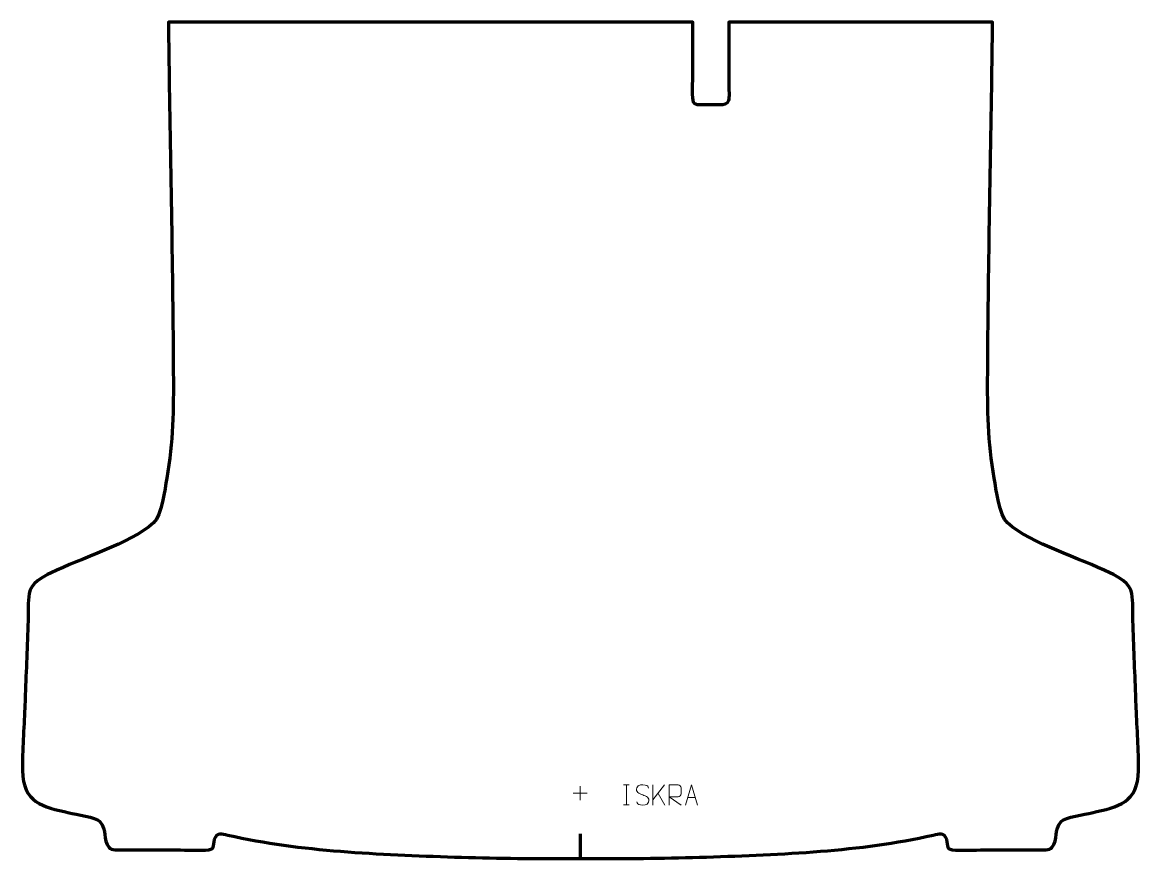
# Model space of a CAD drawing. Header units: millimetres. Extents: x 976 to 2351, y -119 to 911.
import ezdxf

# ---------------------------------------------------------------- set-up
doc = ezdxf.new("R2010")
doc.units = ezdxf.units.MM
doc.header["$MEASUREMENT"] = 0
doc.layers.add('layer 2', color=7, linetype='Continuous')
doc.layers.add('layer 3', color=7, linetype='Continuous')

msp = doc.modelspace()

# ---------------------------------------------------------------- linework, layer by layer
at = {"layer": 'layer 2', "color": 142, "lineweight": 9}
for points in [[(1654.6119, -38.5921), (1654.6119, -38.5921), (1671.791, -38.5921), (1671.791, -38.5921)], [(1663.2015, -30.0025), (1663.2015, -30.0025), (1663.2015, -47.1816), (1663.2015, -47.1816)], [(1716.4137, -27.9881), (1716.4137, -27.9881), (1723.5928, -27.9881), (1723.5928, -27.9881)], [(1720.0032, -27.9881), (1720.0032, -27.9881), (1720.0032, -52.9799), (1720.0032, -52.9799)], [(1752.697, -28.1623), (1752.697, -28.1623), (1752.697, -53.1541), (1752.697, -53.1541)], [(1767.0952, -28.1623), (1767.0952, -28.1623), (1752.697, -46.8306), (1752.697, -46.8306)], [(1767.421, -53.0583), (1767.421, -53.0583), (1758.9376, -38.7227), (1758.9376, -38.7227)], [(1716.4137, -52.9799), (1716.4137, -52.9799), (1723.5928, -52.9799), (1723.5928, -52.9799)], [(1795.3651, -43.8905), (1795.3651, -43.8905), (1804.8754, -43.8905), (1804.8754, -43.8905)]]:
    msp.add_open_spline(points, degree=3, dxfattribs=at)
for points, knots in [([(1740.0339, -40.4841), (1735.779, -39.0114), (1730.8634, -37.2129), (1732.8715, -31.6841), (1732.8715, -31.6841), (1734.3774, -27.5378), (1739.599, -27.927), (1743.2081, -28.529), (1743.2081, -28.529), (1746.0731, -29.0069), (1746.9391, -30.222), (1747.2502, -32.3093)], [0, 0, 0, 0, 0.25, 0.25, 0.25, 0.25, 0.5, 0.5, 0.5, 0.5, 1, 1, 1, 1]), ([(1740.0339, -40.4842), (1744.0585, -42.1334), (1749.0958, -44.0246), (1747.2589, -49.3931), (1747.2589, -49.3931), (1745.7969, -53.666), (1740.8786, -53.4089), (1737.1468, -52.8534), (1737.1468, -52.8534), (1734.3925, -52.443), (1733.1698, -51.2276), (1732.7912, -49.1122)], [0, 0, 0, 0, 0.25, 0.25, 0.25, 0.25, 0.5, 0.5, 0.5, 0.5, 1, 1, 1, 1]), ([(1772.7463, -53.1541), (1772.7463, -53.1541), (1772.7463, -28.1623), (1772.7463, -28.1623), (1772.7463, -28.1623), (1776.3467, -28.1623), (1779.9477, -28.1623), (1783.5484, -28.1623), (1783.5484, -28.1623), (1785.8773, -28.2001), (1787.4369, -29.6923), (1787.4329, -32.0624), (1787.4329, -32.0624), (1787.4324, -34.101), (1787.4324, -37.1651), (1787.4329, -39.2042), (1787.4329, -39.2042), (1787.4263, -41.0826), (1785.6112, -43.0273), (1783.5987, -43.0465), (1783.5987, -43.0465), (1783.5987, -43.0465), (1772.7463, -43.0465), (1772.7463, -43.0465), (1772.7463, -43.0465), (1772.7463, -43.0465), (1787.4236, -53.1541), (1787.4236, -53.1541)], [0, 0, 0, 0, 0.125, 0.125, 0.125, 0.125, 0.25, 0.25, 0.25, 0.25, 0.375, 0.375, 0.375, 0.375, 0.5, 0.5, 0.5, 0.5, 0.625, 0.625, 0.625, 0.625, 0.75, 0.75, 0.75, 0.75, 1, 1, 1, 1]), ([(1792.6383, -53.1541), (1792.6383, -53.1541), (1800.0206, -28.1623), (1800.0206, -28.1623), (1800.0206, -28.1623), (1800.0206, -28.1623), (1807.6021, -53.1541), (1807.6021, -53.1541)], [0, 0, 0, 0, 0.333333333, 0.333333333, 0.333333333, 0.333333333, 1, 1, 1, 1])]:
    msp.add_open_spline(points, degree=3, knots=knots, dxfattribs=at)
at = {"layer": 'layer 2', "color": 142, "lineweight": 158}
msp.add_open_spline([(1663.2015, -88.6687), (1663.2015, -88.6687), (1663.209, -118.96), (1663.209, -118.96)], degree=3, dxfattribs=at)
at = {"layer": 'layer 3', "color": 242, "lineweight": 158}
msp.add_open_spline([(1663.4814, -118.9599), (1657.7696, -118.9609), (1652.0581, -118.9748), (1646.3463, -118.9936), (1646.3463, -118.9936), (1600.3734, -119.1349), (1554.4118, -118.6602), (1508.4635, -117.0848), (1508.4635, -117.0848), (1415.6872, -113.9031), (1320.2024, -110.567), (1229.3997, -90.0599), (1229.3997, -90.0599), (1221.7535, -88.1846), (1216.4189, -86.1568), (1213.0143, -94.9586), (1213.0143, -94.9586), (1210.7694, -104.473), (1214.2929, -108.0075), (1201.8744, -108.5493), (1201.8744, -108.5493), (1188.2152, -108.6472), (1174.3509, -108.3789), (1160.6592, -108.3474), (1160.6592, -108.3474), (1148.8692, -108.3238), (1137.0792, -108.3035), (1125.2892, -108.284), (1125.2892, -108.284), (1117.0337, -108.2439), (1108.6764, -107.9624), (1100.4349, -108.175), (1100.4349, -108.175), (1094.57, -108.3262), (1085.9446, -108.6434), (1083.2632, -105.5007), (1083.2632, -105.5007), (1075.0218, -95.2157), (1081.1086, -83.9824), (1071.6915, -73.3247), (1071.6915, -73.3247), (1067.0192, -68.0369), (1041.9366, -64.305), (1034.1096, -62.6152), (1034.1096, -62.6152), (1000.6339, -54.9283), (977.5361, -50.3383), (976.3486, -10.6234), (976.3486, -10.6234), (976.3265, 14.6782), (978.2924, 41.0065), (979.305, 66.391), (979.305, 66.391), (979.5138, 71.7967), (979.7224, 77.2025), (979.931, 82.6084), (979.931, 82.6084), (981.1004, 112.9037), (982.503, 143.3597), (983.3985, 173.645), (983.3985, 173.645), (983.6997, 183.8311), (983.154, 197.6956), (984.731, 207.3177), (984.731, 207.3177), (986.8686, 220.3603), (1000.9184, 227.5762), (1011.6574, 232.834), (1011.6574, 232.834), (1048.5924, 250.8564), (1108.0608, 268.7532), (1137.8856, 294.3377), (1137.8856, 294.3377), (1148.0319, 304.5884), (1151.6899, 335.1703), (1154.1633, 349.6001), (1154.1633, 349.6001), (1162.1031, 393.8697), (1162.4458, 434.5455), (1162.2251, 479.2445), (1162.2251, 479.2445), (1161.5815, 603.9951), (1158.6682, 728.9378), (1156.9124, 853.6998), (1156.9124, 853.6998), (1156.6445, 872.794), (1156.3767, 891.8882), (1156.1088, 910.9824), (1156.1088, 910.9824), (1156.1088, 910.9824), (1663.4814, 910.9824), (1663.4814, 910.9824), (1663.4814, 910.9824), (1663.4814, 910.9824), (1801.5886, 910.9824), (1801.5886, 910.9824), (1801.5886, 910.9824), (1801.5886, 887.0322), (1801.5912, 863.0818), (1801.5894, 839.1316), (1801.5894, 839.1316), (1801.5738, 833.5933), (1801.3783, 828.027), (1801.5587, 822.4936), (1801.5587, 822.4936), (1801.9865, 809.3691), (1802.6122, 809.3242), (1814.7748, 809.3469), (1814.7748, 809.3469), (1821.3986, 809.3593), (1828.6022, 808.9719), (1835.0929, 809.2469), (1835.0929, 809.2469), (1840.8704, 809.4916), (1843.3527, 809.3842), (1845.8751, 814.7865), (1845.8751, 814.7865), (1846.6571, 816.6338), (1846.181, 831.3917), (1846.1578, 834.5813), (1846.1578, 834.5813), (1846.1229, 853.6816), (1846.0882, 872.7819), (1846.0533, 891.8821), (1846.0533, 891.8821), (1846.0418, 898.249), (1846.0302, 904.6157), (1846.0186, 910.9824), (1846.0186, 910.9824), (1846.0186, 910.9824), (2170.854, 910.9824), (2170.854, 910.9824), (2170.854, 910.9824), (2170.5861, 891.8882), (2170.3183, 872.794), (2170.0504, 853.6998), (2170.0504, 853.6998), (2168.2946, 728.9378), (2165.3813, 603.9951), (2164.7377, 479.2445), (2164.7377, 479.2445), (2164.517, 434.5455), (2164.8597, 393.8697), (2172.7995, 349.6001), (2172.7995, 349.6001), (2175.2729, 335.1703), (2178.9309, 304.5884), (2189.0772, 294.3377), (2189.0772, 294.3377), (2218.902, 268.7532), (2278.3704, 250.8564), (2315.3054, 232.834), (2315.3054, 232.834), (2326.0444, 227.5762), (2340.0942, 220.3603), (2342.2318, 207.3177), (2342.2318, 207.3177), (2343.8088, 197.6956), (2343.2631, 183.8311), (2343.5643, 173.645), (2343.5643, 173.645), (2344.4598, 143.3597), (2345.8624, 112.9037), (2347.0318, 82.6084), (2347.0318, 82.6084), (2347.2404, 77.2025), (2347.449, 71.7967), (2347.6578, 66.391), (2347.6578, 66.391), (2348.6704, 41.0065), (2350.6363, 14.6782), (2350.6142, -10.6234), (2350.6142, -10.6234), (2349.4267, -50.3383), (2326.3289, -54.9283), (2292.8532, -62.6152), (2292.8532, -62.6152), (2285.0262, -64.305), (2259.9436, -68.0369), (2255.2713, -73.3247), (2255.2713, -73.3247), (2245.8542, -83.9824), (2251.941, -95.2157), (2243.6996, -105.5007), (2243.6996, -105.5007), (2241.0182, -108.6434), (2232.3928, -108.3262), (2226.5279, -108.175), (2226.5279, -108.175), (2218.2864, -107.9624), (2209.9291, -108.2439), (2201.6736, -108.284), (2201.6736, -108.284), (2189.8836, -108.3035), (2178.0936, -108.3238), (2166.3036, -108.3474), (2166.3036, -108.3474), (2152.6119, -108.3789), (2138.7476, -108.6472), (2125.0884, -108.5493), (2125.0884, -108.5493), (2112.6699, -108.0075), (2116.1934, -104.473), (2113.9485, -94.9586), (2113.9485, -94.9586), (2110.5439, -86.1568), (2105.2093, -88.1846), (2097.5631, -90.0599), (2097.5631, -90.0599), (2006.7604, -110.567), (1911.2756, -113.9031), (1818.4993, -117.0848), (1818.4993, -117.0848), (1772.551, -118.6602), (1726.5893, -119.136), (1680.6165, -118.9936), (1680.6165, -118.9936), (1674.9047, -118.976), (1669.1932, -118.9609), (1663.4814, -118.9599)], degree=3, knots=[0, 0, 0, 0, 0.017857143, 0.017857143, 0.017857143, 0.017857143, 0.035714286, 0.035714286, 0.035714286, 0.035714286, 0.053571429, 0.053571429, 0.053571429, 0.053571429, 0.071428571, 0.071428571, 0.071428571, 0.071428571, 0.089285714, 0.089285714, 0.089285714, 0.089285714, 0.107142857, 0.107142857, 0.107142857, 0.107142857, 0.125, 0.125, 0.125, 0.125, 0.142857143, 0.142857143, 0.142857143, 0.142857143, 0.160714286, 0.160714286, 0.160714286, 0.160714286, 0.178571429, 0.178571429, 0.178571429, 0.178571429, 0.196428571, 0.196428571, 0.196428571, 0.196428571, 0.214285714, 0.214285714, 0.214285714, 0.214285714, 0.232142857, 0.232142857, 0.232142857, 0.232142857, 0.25, 0.25, 0.25, 0.25, 0.267857143, 0.267857143, 0.267857143, 0.267857143, 0.285714286, 0.285714286, 0.285714286, 0.285714286, 0.303571429, 0.303571429, 0.303571429, 0.303571429, 0.321428571, 0.321428571, 0.321428571, 0.321428571, 0.339285714, 0.339285714, 0.339285714, 0.339285714, 0.357142857, 0.357142857, 0.357142857, 0.357142857, 0.375, 0.375, 0.375, 0.375, 0.392857143, 0.392857143, 0.392857143, 0.392857143, 0.410714286, 0.410714286, 0.410714286, 0.410714286, 0.428571429, 0.428571429, 0.428571429, 0.428571429, 0.446428571, 0.446428571, 0.446428571, 0.446428571, 0.464285714, 0.464285714, 0.464285714, 0.464285714, 0.482142857, 0.482142857, 0.482142857, 0.482142857, 0.5, 0.5, 0.5, 0.5, 0.517857143, 0.517857143, 0.517857143, 0.517857143, 0.535714286, 0.535714286, 0.535714286, 0.535714286, 0.553571429, 0.553571429, 0.553571429, 0.553571429, 0.571428571, 0.571428571, 0.571428571, 0.571428571, 0.589285714, 0.589285714, 0.589285714, 0.589285714, 0.607142857, 0.607142857, 0.607142857, 0.607142857, 0.625, 0.625, 0.625, 0.625, 0.642857143, 0.642857143, 0.642857143, 0.642857143, 0.660714286, 0.660714286, 0.660714286, 0.660714286, 0.678571429, 0.678571429, 0.678571429, 0.678571429, 0.696428571, 0.696428571, 0.696428571, 0.696428571, 0.714285714, 0.714285714, 0.714285714, 0.714285714, 0.732142857, 0.732142857, 0.732142857, 0.732142857, 0.75, 0.75, 0.75, 0.75, 0.767857143, 0.767857143, 0.767857143, 0.767857143, 0.785714286, 0.785714286, 0.785714286, 0.785714286, 0.803571429, 0.803571429, 0.803571429, 0.803571429, 0.821428571, 0.821428571, 0.821428571, 0.821428571, 0.839285714, 0.839285714, 0.839285714, 0.839285714, 0.857142857, 0.857142857, 0.857142857, 0.857142857, 0.875, 0.875, 0.875, 0.875, 0.892857143, 0.892857143, 0.892857143, 0.892857143, 0.910714286, 0.910714286, 0.910714286, 0.910714286, 0.928571429, 0.928571429, 0.928571429, 0.928571429, 0.946428571, 0.946428571, 0.946428571, 0.946428571, 0.964285714, 0.964285714, 0.964285714, 0.964285714, 1, 1, 1, 1], dxfattribs=at)

doc.saveas('drawing.dxf')
